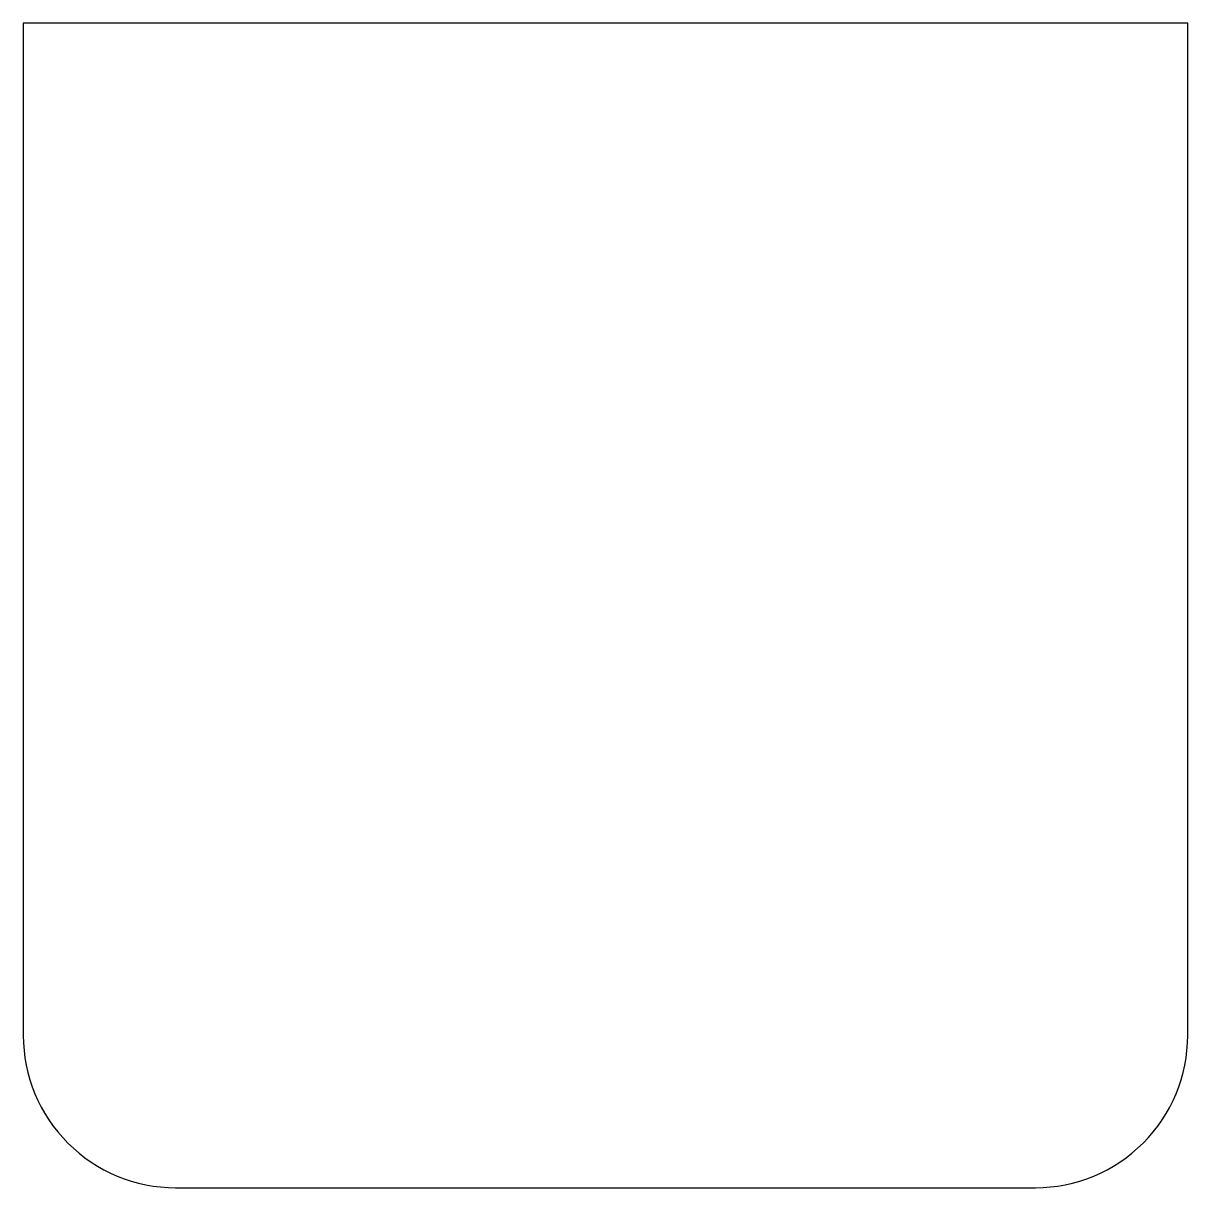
# Model space of a CAD drawing. Extents: x -507.2 to -481.2, y -54.7 to -28.7.
import ezdxf

# ---------------------------------------------------------------- set-up
doc = ezdxf.new("R2010")
doc.units = 0
doc.header["$LTSCALE"] = 1.5
doc.layers.get('0').update_dxf_attribs({"linetype": 'CONTINUOUS'})

msp = doc.modelspace()

# ---------------------------------------------------------------- linework, layer by layer
msp.add_lwpolyline([(-484.605, -54.697, 0.414214), (-481.205, -51.297), (-481.205, -28.697), (-507.205, -28.697), (-507.205, -51.297, 0.414214), (-503.805, -54.697)], format="xyb", close=True)

doc.saveas('drawing.dxf')
